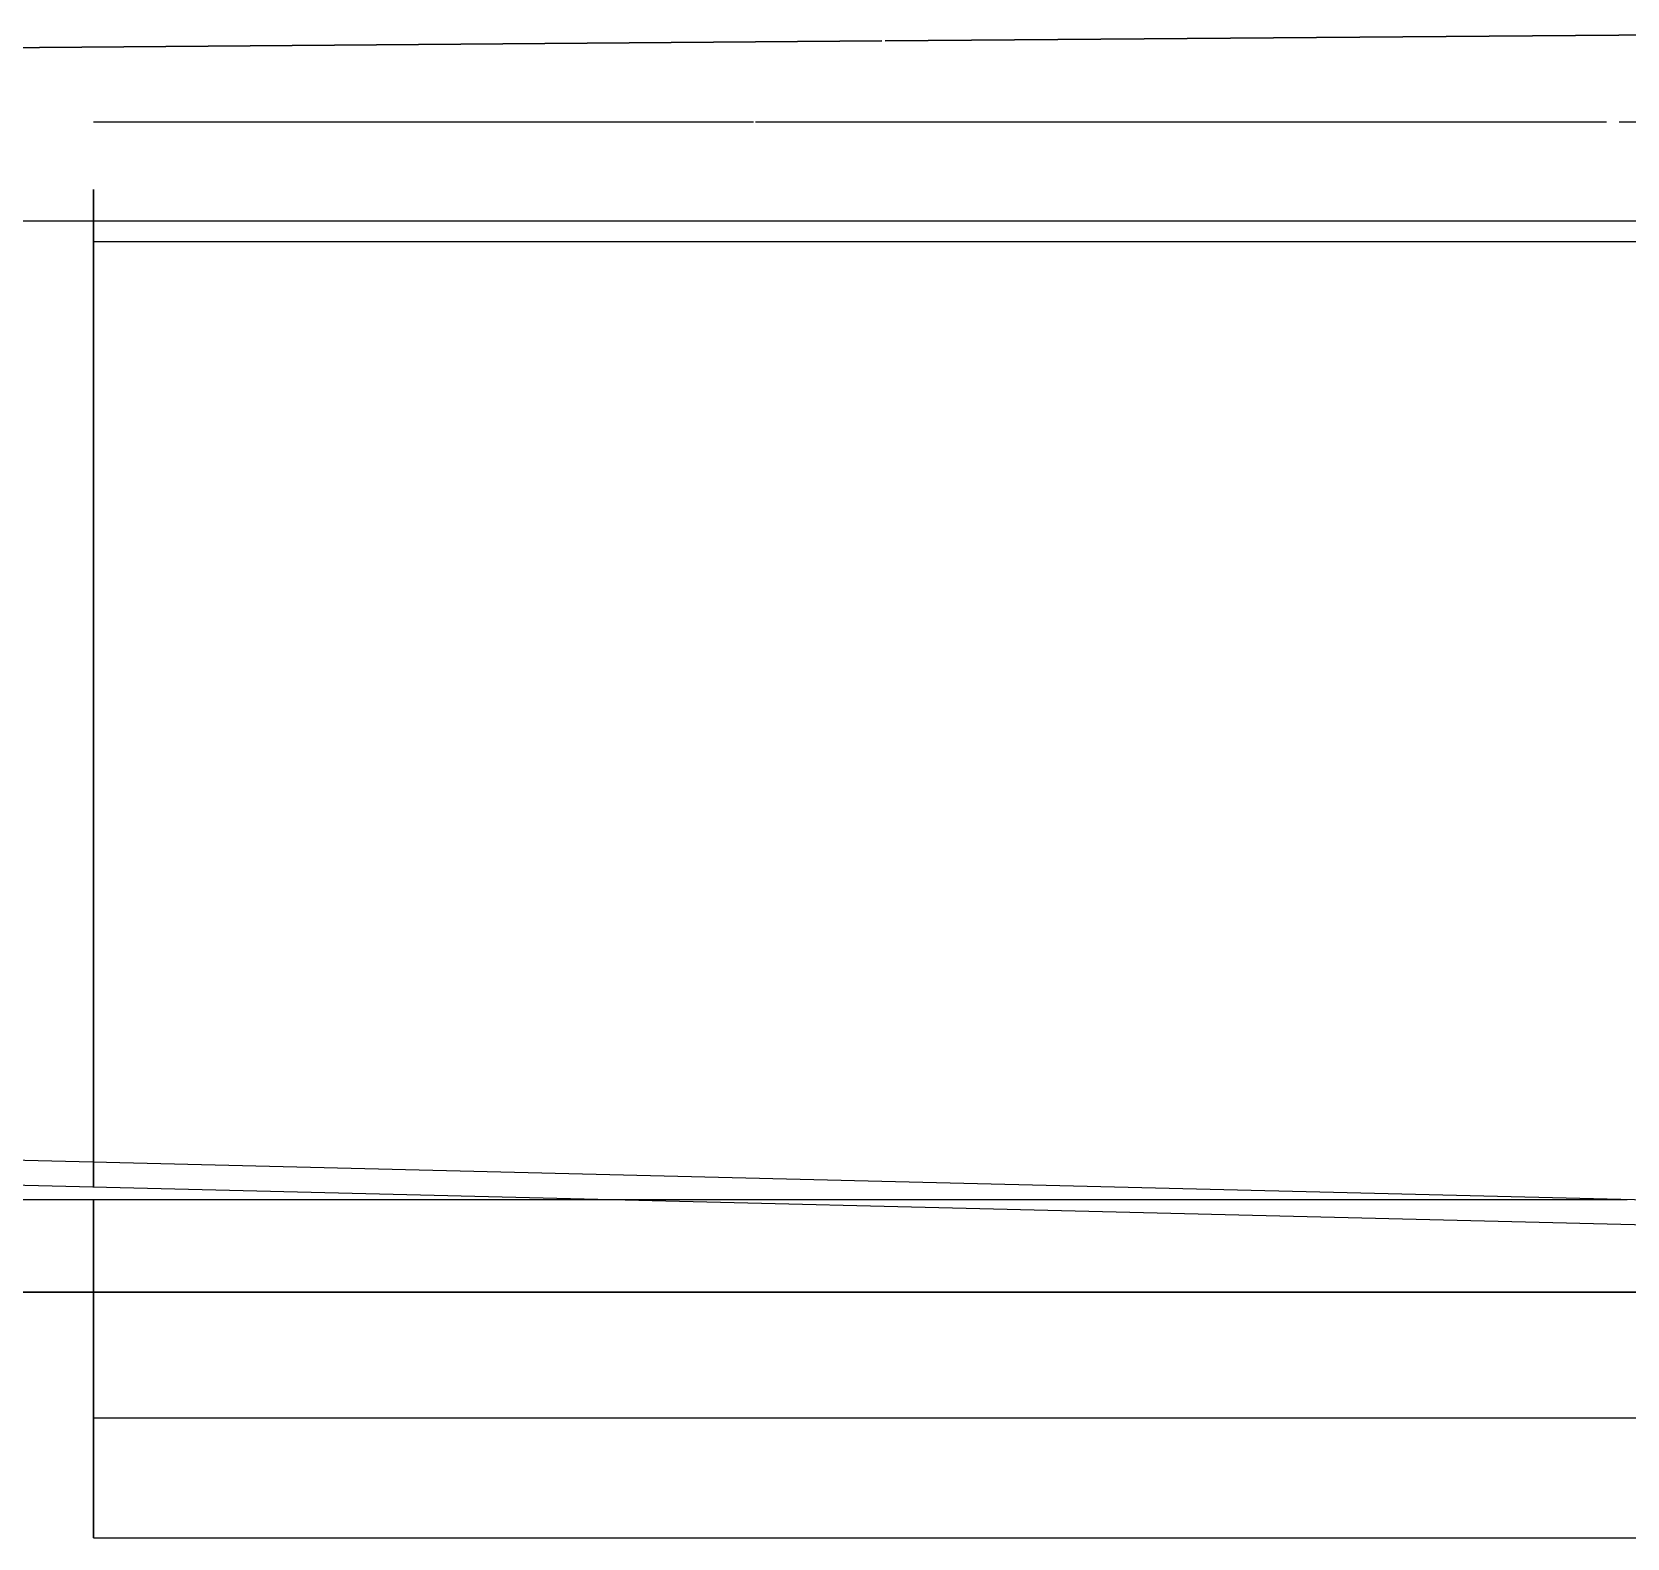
# Model space of a CAD drawing. Header units: metres. Extents: x -354 to -91, y 3 to 562.
# Drawn here: x -275.0804 to -274.8219, y 543.8342 to 544.0782 of the extents above; entities that cross this region are included whole.
import ezdxf

# ---------------------------------------------------------------- set-up
doc = ezdxf.new("R2010")
doc.units = ezdxf.units.M
doc.layers.add('A-GENM', color=7, linetype='Continuous', lineweight=25)

# ---------------------------------------------------------------- blocks, each defined once
blk = doc.blocks.new('T2DPAA-T2D-C3S-RW-M2D-100010_dwg-40802999-DRG-2873034 - CONSTRUCTION SEQUENCE STAGE A8')
at = {"color": 254, "lineweight": 25, "true_color": 0xd0d0d0}
for p, q in [((46.97926, -581.53715), (46.9844, -581.55648)), ((46.9844, -581.55648), (47.06492, -581.85947))]:
    blk.add_line(p, q, dxfattribs=at)
blk = doc.blocks.new('T2DPAA-T2D-PWC-RW-M2D-100010_RoadDesign_rvt-1-DRG-2873034 - CONSTRUCTION SEQUENCE STAGE A8')
at = {"color": 254, "lineweight": 25, "true_color": 0xd0d0d0, "rotation": 75.11694444444437}
blk.add_blockref('T2DPAA-T2D-C3S-RW-M2D-100010_dwg-40802999-DRG-2873034 - CONSTRUCTION SEQUENCE STAGE A8', (-1722.33704, 648.01046), dxfattribs=at)
blk = doc.blocks.new('T2D Feature Wall Adaptive V6 - 1_320 Slope-67391532-DRG-2873034 - CONSTRUCTION SEQUENCE STAGE A8')
at = {"layer": 'A-GENM', "color": 253, "true_color": 0xa3a3a3}
for p, q in [((-0.21939, 0.89779), (-0.21941, 0.30473)), ((-0.2, 0.89779), (-0.21939, 0.89779)), ((-0.21939, 0.89779), (-0.17959, 0.89779)), ((-0.2, 0.3061), (-0.2, 0.89779)), ((-0.17959, 0.89779), (-0.2, 0.89779)), ((-0.1646, 0.89779), (-0.17959, 0.89779)), ((-0.17959, 0.89779), (-0.1646, 0.89779)), ((-0.15852, 0.89779), (-0.16247, 0.89779)), ((-0.16247, 0.89779), (-0.15852, 0.89779)), ((-0.00093, 0.89779), (-0.15851, 0.89779)), ((-0.15851, 0.89779), (-0.00939, 0.89779)), ((-0.0094, 0.58428), (-0.00939, 0.89779)), ((-0.00939, 0.89779), (-0.00093, 0.89779)), ((0.01, 0.79085), (0.01, 0.89779)), ((0.01, 0.65262), (0.01, 0.79053)), ((0.01, 0.58428), (0.01, 0.65058))]:
    blk.add_line(p, q, dxfattribs=at)
blk = doc.blocks.new('SCR_NE_2 - SCR_NE_2-66993712-DRG-2873034 - CONSTRUCTION SEQUENCE STAGE A8')
at = {"layer": 'A-GENM', "color": 253, "true_color": 0xa3a3a3}
for p, q in [((-0.36462, -0.32232), (-1.08621, -0.3047)), ((-1.08621, -0.30866), (0.02109, -0.33569)), ((0.0941, -0.33352), (-0.36462, -0.32232))]:
    blk.add_line(p, q, dxfattribs=at)
blk = doc.blocks.new('Barrier-Precast-MPB-03-B - Typical-68654142-DRG-2873034 - CONSTRUCTION SEQUENCE STAGE A8')
at = {"layer": 'A-GENM', "color": 253, "true_color": 0xa3a3a3}
for p, q in [((-0.5645, 1.69809), (-0.56447, 2.39219)), ((-0.5645, 1.69831), (-0.56446, 2.39219)), ((-0.57946, 2.38544), (-0.57952, 1.27141)), ((-0.57952, 1.27141), (-0.57946, 2.38544)), ((-0.56451, 1.53659), (-0.5645, 1.69831)), ((-0.56451, 1.53636), (-0.5645, 1.69809))]:
    blk.add_line(p, q, dxfattribs=at)
blk = doc.blocks.new('T2DPAA-T2D-C3S-RS-M3D-100334_rvt-1-DRG-2873034 - CONSTRUCTION SEQUENCE STAGE A8')
at = {"layer": 'A-GENM', "color": 253, "true_color": 0xa3a3a3}
for p, q in [((-1148.09504, 544.07677), (-1148.44232, 544.07406)), ((-1148.44232, 544.07406), (-1148.09504, 544.07677)), ((-1147.90926, 544.07823), (-1148.09452, 544.07678)), ((-1148.09452, 544.07678), (-1147.90926, 544.07823))]:
    blk.add_line(p, q, dxfattribs=at)
at = {"layer": 'A-GENM', "color": 253, "lineweight": 25, "true_color": 0xa3a3a3}
for name, p, rotation in [('Barrier-Precast-MPB-03-B - Typical-68654142-DRG-2873034 - CONSTRUCTION SEQUENCE STAGE A8', (-1146.43794, 544.4536), 90.00318263021131), ('SCR_NE_2 - SCR_NE_2-66993712-DRG-2873034 - CONSTRUCTION SEQUENCE STAGE A8', (-1147.73041, 544.21425), 359.9971736856663), ('T2D Feature Wall Adaptive V6 - 1_320 Slope-67391532-DRG-2873034 - CONSTRUCTION SEQUENCE STAGE A8', (-1147.32499, 544.0536), 90.0000347859408)]:
    blk.add_blockref(name, p, dxfattribs=dict(at, rotation=rotation))

msp = doc.modelspace()

# ---------------------------------------------------------------- block references
at = {"lineweight": 5}
for name in ['T2DPAA-T2D-C3S-RS-M3D-100334_rvt-1-DRG-2873034 - CONSTRUCTION SEQUENCE STAGE A8', 'T2DPAA-T2D-PWC-RW-M2D-100010_RoadDesign_rvt-1-DRG-2873034 - CONSTRUCTION SEQUENCE STAGE A8']:
    msp.add_blockref(name, (873.15239, 0), dxfattribs=at)

doc.saveas('drawing.dxf')
